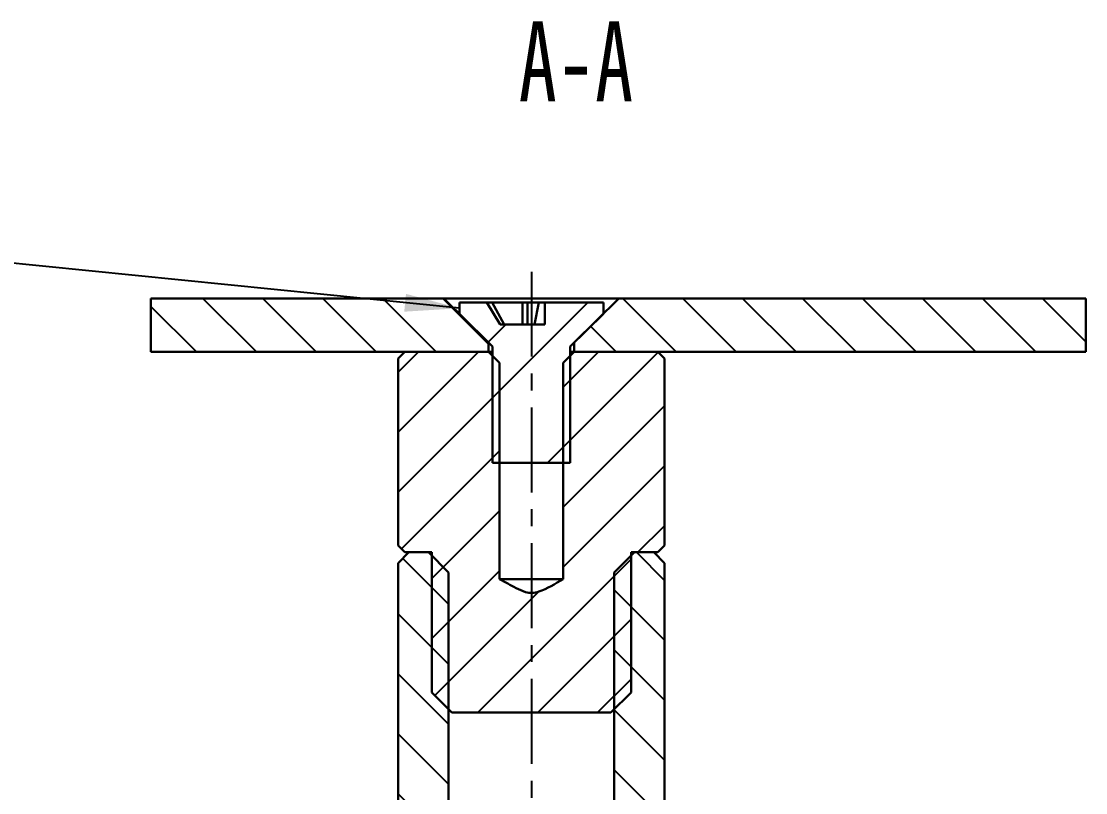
# Model space of a CAD drawing. Header units: millimetres. Extents: x 0 to 2406, y -938 to 757.
# Drawn here: x 2082 to 2161.7, y -475 to -417.2 of the extents above; entities that cross this region are included whole.
import ezdxf

# ---------------------------------------------------------------- set-up
doc = ezdxf.new("R2010")
doc.units = ezdxf.units.MM
doc.linetypes.add('CENTER', pattern=[10.16, 6.35, -1.27, 1.27, -1.27])
doc.layers.add('10', color=7, linetype='Continuous')
doc.styles.add('SLDTEXTSTYLE2', font='TXT', dxfattribs={"width": 0.7})
doc.dimstyles.new('SLDDIMSTYLE4', dxfattribs={"dimtxt": 0.18, "dimasz": 4.08, "dimexe": 0, "dimexo": 0.0625, "dimgap": 0, "dimtad": 0, "dimtih": 1, "dimtoh": 1, "dimdec": 0, "dimrnd": 1e-09, "dimzin": 0, "dimdsep": 46, "dimtxsty": 'Standard', "dimsah": 1, "dimcen": 0.09, "dimadec": 0, "dimazin": 0, "dimtfac": 4.08, "dimtdec": 0, "dimtofl": 0, "dimtmove": 0, "dimatfit": 3, "dimfxl": 1, "dimfrac": 2, "dimtolj": 1, "dimtzin": 0, "dimarcsym": 0})
pattern_1 = [(135, (1688.1174, -964.403), (-2.245064, -2.245064), [])]

msp = doc.modelspace()

# ---------------------------------------------------------------- hatches: boundary and pattern name
at = {"layer": '10', "linetype": 'Continuous', "lineweight": 25}
h = msp.add_hatch(dxfattribs=at)
h.set_pattern_fill('ANSI31', color=256, angle=90, style=0)
h.set_pattern_definition(pattern_1)
edge = h.paths.add_edge_path(flags=0)
edge.add_line((2113.6694938, -437.9644928), (2091.7256849, -437.9644928))
edge.add_line((2091.7256849, -437.9644928), (2091.7256849, -441.9644928))
edge.add_line((2091.7256849, -441.9644928), (2117.0141991, -441.9644928))
edge.add_line((2117.0141991, -441.9644928), (2117.0141991, -441.2644928))
edge.add_spline(control_points=[(2117.0141991, -441.2644928), (2115.8917723, -440.1721723), (2114.7806514, -439.0682748), (2113.6694938, -437.9644928)], knot_values=[0.013035536, 0.013035536, 0.013035536, 0.013035536, 0.0177889367, 0.0177889367, 0.0177889367, 0.0177889367], weights=[1, 1, 1, 1], degree=3, periodic=0)
h = msp.add_hatch(dxfattribs=at)
h.set_pattern_fill('ANSI32', color=256, style=0)
h.set_pattern_definition([(45, (1688.117, -964.403), (-6.73519, 6.73519), []), (45, (1692.6075, -964.403), (-6.73519, 6.73519), [])])
edge = h.paths.add_edge_path(flags=0)
edge.add_line((2117.3233339, -441.5644928), (2117.3233339, -450.2644928))
edge.add_line((2117.3233339, -450.2644928), (2123.1280358, -450.2644928))
edge.add_line((2123.1280358, -450.2644928), (2123.1280358, -441.5644928))
edge.add_spline(control_points=[(2123.1280358, -441.5644928), (2123.9656744, -440.7541191), (2124.7944028, -439.9345647), (2125.6225489, -439.1144928)], knot_values=[0.0109128282, 0.0109128282, 0.0109128282, 0.0109128282, 0.0144022848, 0.0144022848, 0.0144022848, 0.0144022848], weights=[1, 1, 1, 1], degree=3, periodic=0)
edge.add_line((2125.6225489, -439.1144928), (2125.6225489, -438.2644928))
edge.add_line((2125.6225489, -438.2644928), (2121.2371129, -438.2644928))
edge.add_line((2121.2371129, -438.2644928), (2121.2371129, -439.9144928))
edge.add_line((2121.2371129, -439.9144928), (2117.8965342, -439.9144928))
edge.add_line((2117.8965342, -439.9144928), (2116.8789614, -438.2644928))
edge.add_line((2116.8789614, -438.2644928), (2114.8288209, -438.2644928))
edge.add_line((2114.8288209, -438.2644928), (2114.8288209, -439.1144928))
edge.add_spline(control_points=[(2114.8288209, -439.1144928), (2115.656967, -439.9345647), (2116.4856953, -440.7541191), (2117.3233339, -441.5644928)], knot_values=[0.0000009945, 0.0000009945, 0.0000009945, 0.0000009945, 0.0034967212, 0.0034967212, 0.0034967212, 0.0034967212], weights=[1, 1, 1, 1], degree=3, periodic=0)
h = msp.add_hatch(dxfattribs=at)
h.set_pattern_fill('ANSI31', color=256, angle=90, style=0)
h.set_pattern_definition(pattern_1)
edge = h.paths.add_edge_path(flags=0)
edge.add_line((2123.4371707, -441.9644928), (2161.7256849, -441.9644928))
edge.add_line((2161.7256849, -441.9644928), (2161.7256849, -437.9644928))
edge.add_line((2161.7256849, -437.9644928), (2126.7818759, -437.9644928))
edge.add_spline(control_points=[(2126.7818759, -437.9644928), (2125.6707184, -439.0682748), (2124.5595975, -440.1721723), (2123.4371707, -441.2644928)], knot_values=[0.0000009933, 0.0000009933, 0.0000009933, 0.0000009933, 0.0046996156, 0.0046996156, 0.0046996156, 0.0046996156], weights=[1, 1, 1, 1], degree=3, periodic=0)
edge.add_line((2123.4371707, -441.2644928), (2123.4371707, -441.9644928))
h = msp.add_hatch(dxfattribs=at)
h.set_pattern_fill('ANSI31', color=256, style=0)
h.set_pattern_definition([(45, (1688.1174, -964.403), (-2.245064, 2.245064), [])])
edge = h.paths.add_edge_path(flags=0)
edge.add_line((2117.0141991, -441.9644928), (2110.7560681, -441.9644928))
edge.add_spline(control_points=[(2110.7560681, -441.9644928), (2110.5888802, -442.131146), (2110.4217063, -442.2978134), (2110.2545445, -442.4644928)], knot_values=[0.0266262097, 0.0266262097, 0.0266262097, 0.0266262097, 0.0273347172, 0.0273347172, 0.0273347172, 0.0273347172], weights=[1, 1, 1, 1], degree=3, periodic=0)
edge.add_line((2110.2545445, -442.4644928), (2110.2545445, -456.4644928))
edge.add_spline(control_points=[(2110.2545445, -456.4644928), (2110.4217063, -456.6311722), (2110.5888802, -456.7978396), (2110.7560681, -456.9644928)], knot_values=[0.0000009914, 0.0000009914, 0.0000009914, 0.0000009914, 0.0007091592, 0.0007091592, 0.0007091592, 0.0007091592], weights=[1, 1, 1, 1], degree=3, periodic=0)
edge.add_line((2110.7560681, -456.9644928), (2112.7642077, -456.9644928))
edge.add_line((2112.7642077, -456.9644928), (2112.7642077, -467.4644928))
edge.add_spline(control_points=[(2112.7642077, -467.4644928), (2113.267117, -467.964819), (2113.7702693, -468.4649014), (2114.2739086, -468.9644928)], knot_values=[0.0000009924, 0.0000009924, 0.0000009924, 0.0000009924, 0.002129031, 0.002129031, 0.002129031, 0.002129031], weights=[1, 1, 1, 1], degree=3, periodic=0)
edge.add_line((2114.2739086, -468.9644928), (2126.1774612, -468.9644928))
edge.add_spline(control_points=[(2126.1774612, -468.9644928), (2126.6811004, -468.4649014), (2127.1842527, -467.964819), (2127.687162, -467.4644928)], knot_values=[0.0180765623, 0.0180765623, 0.0180765623, 0.0180765623, 0.0201953745, 0.0201953745, 0.0201953745, 0.0201953745], weights=[1, 1, 1, 1], degree=3, periodic=0)
edge.add_line((2127.687162, -467.4644928), (2127.687162, -456.9644928))
edge.add_line((2127.687162, -456.9644928), (2129.6953016, -456.9644928))
edge.add_spline(control_points=[(2129.6953016, -456.9644928), (2129.8624896, -456.7978396), (2130.0296634, -456.6311722), (2130.1968253, -456.4644928)], knot_values=[0.0266262097, 0.0266262097, 0.0266262097, 0.0266262097, 0.0273347172, 0.0273347172, 0.0273347172, 0.0273347172], weights=[1, 1, 1, 1], degree=3, periodic=0)
edge.add_line((2130.1968253, -456.4644928), (2130.1968253, -442.4644928))
edge.add_spline(control_points=[(2130.1968253, -442.4644928), (2130.0296634, -442.2978134), (2129.8624896, -442.131146), (2129.6953016, -441.9644928)], knot_values=[0.0000009914, 0.0000009914, 0.0000009914, 0.0000009914, 0.0007091592, 0.0007091592, 0.0007091592, 0.0007091592], weights=[1, 1, 1, 1], degree=3, periodic=0)
edge.add_line((2129.6953016, -441.9644928), (2123.4371707, -441.9644928))
edge.add_spline(control_points=[(2123.4371707, -441.9644928), (2123.1618681, -442.2324111), (2122.8857486, -442.4995037), (2122.6076255, -442.7644928)], knot_values=[0.0000010034, 0.0000010034, 0.0000010034, 0.0000010034, 0.0011532847, 0.0011532847, 0.0011532847, 0.0011532847], weights=[1, 1, 1, 1], degree=3, periodic=0)
edge.add_line((2122.6076255, -442.7644928), (2122.6076255, -458.9644928))
edge.add_spline(control_points=[(2122.6076255, -458.9644928), (2122.0100389, -459.3066026), (2121.4187948, -459.6785341), (2120.7687866, -459.9057744), (2120.6115403, -459.9607471), (2120.4463222, -460.0021972), (2120.279896, -460.0093197), (2120.1138404, -460.0164263), (2119.9453304, -459.9874655), (2119.7861782, -459.939554), (2119.5405481, -459.8656088), (2119.3068237, -459.7545125), (2119.0774969, -459.6395723), (2118.6584008, -459.4295184), (2118.2505827, -459.197402), (2117.8437442, -458.9644928)], knot_values=[0.0000004021, 0.0000004021, 0.0000004021, 0.0000004021, 0.0020661561, 0.0020661561, 0.0020661561, 0.0025652804, 0.0025652804, 0.0025652804, 0.0030648064, 0.0030648064, 0.0030648064, 0.0038313319, 0.0038313319, 0.0038313319, 0.005230187, 0.005230187, 0.005230187, 0.005230187], weights=[1, 1, 1, 1, 1, 1, 1, 1, 1, 1, 1, 1, 1, 1, 1, 1], degree=3, periodic=0)
edge.add_line((2117.8437442, -458.9644928), (2117.8437442, -442.7644928))
edge.add_spline(control_points=[(2117.8437442, -442.7644928), (2117.5656211, -442.4995037), (2117.2895016, -442.2324111), (2117.0141991, -441.9644928)], knot_values=[0.0071328163, 0.0071328163, 0.0071328163, 0.0071328163, 0.0082823844, 0.0082823844, 0.0082823844, 0.0082823844], weights=[1, 1, 1, 1], degree=3, periodic=0)
h = msp.add_hatch(dxfattribs=at)
h.set_pattern_fill('ANSI31', color=256, angle=90, style=0)
h.set_pattern_definition(pattern_1)
edge = h.paths.add_edge_path(flags=0)
edge.add_line((2106.4256849, -706.9644928), (2112.2617888, -706.9644928))
edge.add_line((2112.2617888, -706.9644928), (2112.2617888, -691.4644928))
edge.add_line((2112.2617888, -691.4644928), (2114.2739086, -691.4644928))
edge.add_line((2114.2739086, -691.4644928), (2114.2739086, -492.1147079))
edge.add_spline(control_points=[(2114.2739086, -492.1147079), (2114.1899202, -492.0646482), (2114.1059393, -492.014576), (2114.0219649, -491.9644928)], knot_values=[0.013742572, 0.013742572, 0.013742572, 0.013742572, 0.0140322545, 0.0140322545, 0.0140322545, 0.0140322545], weights=[1, 1, 1, 1], degree=3, periodic=0)
edge.add_line((2114.0219649, -491.9644928), (2114.0219649, -458.4644928))
edge.add_spline(control_points=[(2114.0219649, -458.4644928), (2113.5186015, -457.9648567), (2113.0156696, -457.4647857), (2112.5129589, -456.9644928)], knot_values=[0.0187995827, 0.0187995827, 0.0187995827, 0.0187995827, 0.0209215817, 0.0209215817, 0.0209215817, 0.0209215817], weights=[1, 1, 1, 1], degree=3, periodic=0)
edge.add_line((2112.5129589, -456.9644928), (2111.0570622, -456.9644928))
edge.add_spline(control_points=[(2111.0570622, -456.9644928), (2110.7895198, -457.2311228), (2110.5220168, -457.4977924), (2110.2545445, -457.7644928)], knot_values=[0.0262010486, 0.0262010486, 0.0262010486, 0.0262010486, 0.0273347172, 0.0273347172, 0.0273347172, 0.0273347172], weights=[1, 1, 1, 1], degree=3, periodic=0)
edge.add_line((2110.2545445, -457.7644928), (2110.2545445, -688.9644928))
edge.add_line((2110.2545445, -688.9644928), (2106.4256849, -688.9644928))
edge.add_line((2106.4256849, -688.9644928), (2106.4256849, -706.9644928))
h = msp.add_hatch(dxfattribs=at)
h.set_pattern_fill('ANSI31', color=256, angle=90, style=0)
h.set_pattern_definition(pattern_1)
edge = h.paths.add_edge_path(flags=0)
edge.add_line((2128.189581, -706.9644928), (2134.0256849, -706.9644928))
edge.add_line((2134.0256849, -706.9644928), (2134.0256849, -688.9644928))
edge.add_line((2134.0256849, -688.9644928), (2130.1968253, -688.9644928))
edge.add_line((2130.1968253, -688.9644928), (2130.1968253, -457.7644928))
edge.add_spline(control_points=[(2130.1968253, -457.7644928), (2129.929353, -457.4977924), (2129.66185, -457.2311228), (2129.3943075, -456.9644928)], knot_values=[0.0000009914, 0.0000009914, 0.0000009914, 0.0000009914, 0.0011341169, 0.0011341169, 0.0011341169, 0.0011341169], weights=[1, 1, 1, 1], degree=3, periodic=0)
edge.add_line((2129.3943075, -456.9644928), (2127.9384108, -456.9644928))
edge.add_spline(control_points=[(2127.9384108, -456.9644928), (2127.4357001, -457.4647857), (2126.9327683, -457.9648567), (2126.4294048, -458.4644928)], knot_values=[0.0000009923, 0.0000009923, 0.0000009923, 0.0000009923, 0.0021285565, 0.0021285565, 0.0021285565, 0.0021285565], weights=[1, 1, 1, 1], degree=3, periodic=0)
edge.add_line((2126.4294048, -458.4644928), (2126.4294048, -491.9644928))
edge.add_spline(control_points=[(2126.4294048, -491.9644928), (2126.3454305, -492.014576), (2126.2614495, -492.0646482), (2126.1774612, -492.1147079)], knot_values=[0.0000013665, 0.0000013665, 0.0000013665, 0.0000013665, 0.0002946865, 0.0002946865, 0.0002946865, 0.0002946865], weights=[1, 1, 1, 1], degree=3, periodic=0)
edge.add_line((2126.1774612, -492.1147079), (2126.1774612, -691.4644928))
edge.add_line((2126.1774612, -691.4644928), (2128.189581, -691.4644928))
edge.add_line((2128.189581, -691.4644928), (2128.189581, -706.9644928))

# ---------------------------------------------------------------- linework, layer by layer
at = {"color": 7, "linetype": 'Continuous', "lineweight": 30}
for p, q in [((2091.7256849, -437.9644928), (2091.7256849, -441.9644928)), ((2113.6694938, -437.9644928), (2091.7256849, -437.9644928)), ((2113.6694938, -437.9644928), (2117.0141991, -441.2644928)), ((2126.7818759, -437.9644928), (2113.6694938, -437.9644928)), ((2116.8789614, -438.2644928), (2114.8288209, -438.2644928)), ((2114.8288209, -438.2644928), (2114.8288209, -439.1144928)), ((2117.8965342, -439.9144928), (2116.8789614, -438.2644928)), ((2116.8789614, -438.2644928), (2117.2817242, -438.2644928)), ((2118.1735523, -439.9144928), (2117.2817242, -438.2644928)), ((2117.2817242, -438.2644928), (2119.5472719, -438.2644928)), ((2119.5472719, -439.9144928), (2119.5472719, -438.2644928)), ((2119.5472719, -438.2644928), (2119.9335838, -438.2644928)), ((2119.9335838, -438.2644928), (2119.9335838, -439.9144928)), ((2119.9335838, -438.2644928), (2120.7842856, -438.2644928)), ((2120.4494086, -439.9144928), (2120.7842856, -438.2644928)), ((2120.7842856, -438.2644928), (2121.2371129, -438.2644928)), ((2121.2371129, -438.2644928), (2121.2371129, -439.9144928)), ((2125.6225489, -438.2644928), (2121.2371129, -438.2644928)), ((2123.4371707, -441.2644928), (2126.7818759, -437.9644928)), ((2125.6225489, -439.1144928), (2125.6225489, -438.2644928)), ((2161.7256849, -437.9644928), (2126.7818759, -437.9644928)), ((2161.7256849, -441.9644928), (2161.7256849, -437.9644928)), ((2114.8288209, -439.1144928), (2117.3233339, -441.5644928)), ((2123.1280358, -441.5644928), (2125.6225489, -439.1144928)), ((2121.2371129, -439.9144928), (2117.8965342, -439.9144928)), ((2117.0141991, -441.2644928), (2117.0141991, -441.9644928)), ((2123.4371707, -441.9644928), (2123.4371707, -441.2644928)), ((2117.0141991, -441.9644928), (2091.7256849, -441.9644928)), ((2110.7560681, -441.9644928), (2110.2545445, -442.4644928)), ((2117.0141991, -441.9644928), (2110.7560681, -441.9644928)), ((2117.8437442, -442.7644928), (2117.0141991, -441.9644928)), ((2117.0141991, -441.9644928), (2117.3233339, -441.9644928)), ((2117.3233339, -441.5644928), (2117.3233339, -450.2644928)), ((2123.4371707, -441.9644928), (2122.6076255, -442.7644928)), ((2123.1280358, -450.2644928), (2123.1280358, -441.5644928)), ((2123.1280358, -441.9644928), (2123.4371707, -441.9644928)), ((2161.7256849, -441.9644928), (2123.4371707, -441.9644928)), ((2129.6953016, -441.9644928), (2123.4371707, -441.9644928)), ((2130.1968253, -442.4644928), (2129.6953016, -441.9644928)), ((2110.2545445, -456.4644928), (2110.2545445, -442.4644928)), ((2117.8437442, -442.7644928), (2117.8437442, -458.9644928)), ((2122.6076255, -458.9644928), (2122.6076255, -442.7644928)), ((2130.1968253, -442.4644928), (2130.1968253, -456.4644928)), ((2117.3233339, -450.2644928), (2123.1280358, -450.2644928)), ((2110.2545445, -456.4644928), (2110.7560681, -456.9644928)), ((2129.6953016, -456.9644928), (2130.1968253, -456.4644928)), ((2111.0570622, -456.9644928), (2110.2545445, -457.7644928)), ((2112.7642077, -456.9644928), (2110.7560681, -456.9644928)), ((2112.5129589, -456.9644928), (2111.0570622, -456.9644928)), ((2114.0219649, -458.4644928), (2112.5129589, -456.9644928)), ((2112.7642077, -467.4644928), (2112.7642077, -456.9644928)), ((2127.9384108, -456.9644928), (2126.4294048, -458.4644928)), ((2129.6953016, -456.9644928), (2127.687162, -456.9644928)), ((2127.687162, -456.9644928), (2127.687162, -467.4644928)), ((2129.3943075, -456.9644928), (2127.9384108, -456.9644928)), ((2130.1968253, -457.7644928), (2129.3943075, -456.9644928)), ((2110.2545445, -688.9644928), (2110.2545445, -457.7644928)), ((2130.1968253, -457.7644928), (2130.1968253, -688.9644928)), ((2114.0219649, -458.4644928), (2114.0219649, -491.9644928)), ((2122.6076255, -458.9644928), (2117.8437442, -458.9644928)), ((2126.4294048, -491.9644928), (2126.4294048, -458.4644928)), ((2112.7642077, -467.4644928), (2114.2739086, -468.9644928)), ((2126.1774612, -468.9644928), (2127.687162, -467.4644928)), ((2114.2739086, -468.9644928), (2126.1774612, -468.9644928))]:
    msp.add_line(p, q, dxfattribs=at)
msp.add_open_spline([(2117.8437442, -458.9644928), (2118.2515852, -459.195424), (2118.8825942, -459.5527194), (2119.688301, -459.9397689), (2120.2824357, -460.0463637), (2121.2855306, -459.7761461), (2122.0179085, -459.3265286), (2122.6076255, -458.9644928)], degree=3, knots=[0, 0, 0, 0, 0.2683892746, 0.415250208, 0.5104064674, 0.6057751364, 1, 1, 1, 1], dxfattribs=at)
at = {"layer": '10', "linetype": 'CENTER', "lineweight": 25}
msp.add_line((2120.2256849, -435.9644928), (2120.2256849, -747.921417), dxfattribs=at)

# ---------------------------------------------------------------- texts
at = {"layer": '10', "insert": (2123.5578461, -417.2045185), "char_height": 6, "attachment_point": 2, "style": 'SLDTEXTSTYLE2'}
msp.add_mtext('A-A', dxfattribs=at)

# ---------------------------------------------------------------- leaders
at = {"layer": '10'}
for points in [[(2114.8288209, -438.6894928), (2021.7664772, -429.3122503)], [(2110.3407027, -490.8802628), (2021.7664772, -452.70599)]]:
    msp.add_leader(points, dimstyle='SLDDIMSTYLE4', dxfattribs=at)

doc.saveas('drawing.dxf')
